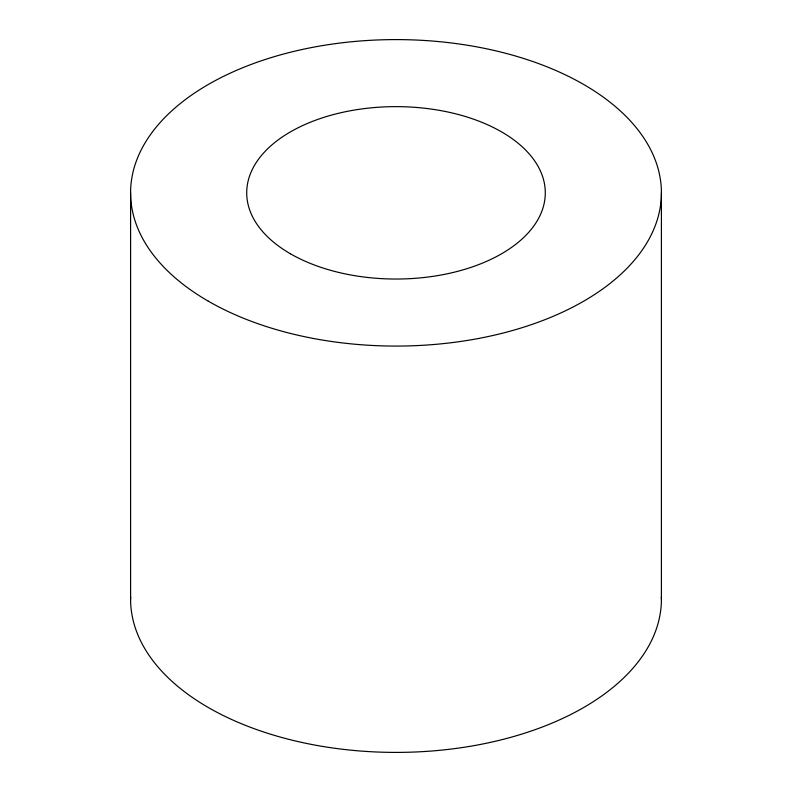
<?xml version="1.0" encoding="UTF-8"?>
<svg xmlns="http://www.w3.org/2000/svg" width="792" height="792" viewBox="0 0 792 792"><rect width="100%" height="100%" fill="white"/><g stroke="black" fill="none" stroke-linecap="round" stroke-linejoin="round"><path stroke-width="1.19" d="M661.409 192.832L661.409 599.168M130.591 192.832L130.591 599.168M661.379 596.752A265.409 153.232 0 0 1 396 752.4A265.409 153.232 0 0 1 130.621 596.752M208.326 301.188A265.409 153.232 0 0 0 652.37 232.492A265.409 153.232 0 0 0 327.304 44.817A265.409 153.232 0 0 0 208.326 301.188M290.436 253.787A149.292 86.199 0 0 0 540.203 215.147A149.292 86.199 0 0 0 357.36 109.573A149.292 86.199 0 0 0 290.436 253.787"/></g></svg>
